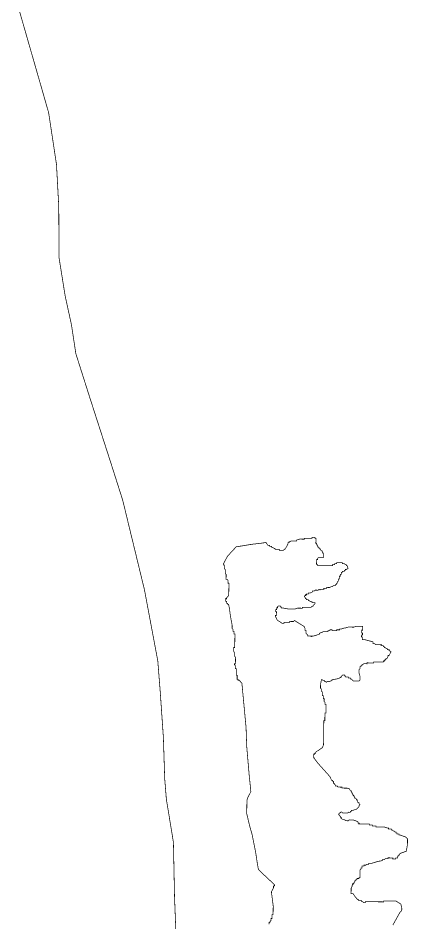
# Model space of a CAD drawing. Header units: metres. Extents: x 257673 to 289848, y 2129691 to 2228029.
# Drawn here: x 260374 to 261983, y 2216820 to 2220556 of the extents above; entities that cross this region are included whole.
import ezdxf

# ---------------------------------------------------------------- set-up
doc = ezdxf.new("R2010")
doc.units = ezdxf.units.M
doc.header["$MEASUREMENT"] = 0
doc.layers.add('HAZARDS LINE', color=1, linetype='Continuous')

msp = doc.modelspace()

# ---------------------------------------------------------------- linework, layer by layer
at = {"layer": 'HAZARDS LINE', "lineweight": 18}
for points in [[(261025.4, 2216776.5, 2.97, 2.97, 0), (261019.6, 2216927.1, 2.97, 2.97, 0), (261015, 2217152.9, 2.97, 2.97, 0), (260985.8, 2217331.5, 2.97, 2.97, 0), (260979.1, 2217414.8, 2.97, 2.97, 0), (260973.6, 2217585.2, 2.97, 2.97, 0), (260960.5, 2217775.4, 2.97, 2.97, 0), (260950.5, 2217902.3, 2.97, 2.97, 0), (260895.3, 2218196.2, 2.97, 2.97, 0), (260805.6, 2218565.8, 2.97, 2.97, 0), (260760.1, 2218709, 2.97, 2.97, 0), (260669.1, 2218991.5, 2.97, 2.97, 0), (260612.3, 2219170.5, 2.97, 2.97, 0), (260594.2, 2219289.6, 2.97, 2.97, 0), (260568.2, 2219408.7, 2.97, 2.97, 0), (260542.8, 2219567.5, 2.97, 2.97, 0), (260541.8, 2219777.4, 2.97, 2.97, 0), (260532.4, 2219951.8, 2.97, 2.97, 0), (260499.9, 2220166.1, 2.97, 2.97, 0), (260375.4, 2220599.6, 2.97, 2.97, 0)], [(261920.8, 2216811.2, 2.97, 2.97, 0), (261949.2, 2216862.3, 2.97, 2.97, 0), (261957.3, 2216870.1, 2.97, 2.97, 0), (261957.3, 2216874, 2.97, 2.97, 0), (261957.4, 2216878, 2.97, 2.97, 0), (261961.3, 2216877.9, 2.97, 2.97, 0), (261957.4, 2216878, 2.97, 2.97, 0), (261957.4, 2216882, 2.97, 2.97, 0), (261953.7, 2216897.9, 2.97, 2.97, 0), (261934.1, 2216910, 2.97, 2.97, 0), (261918.2, 2216910.2, 2.97, 2.97, 0), (261914.3, 2216910.3, 2.97, 2.97, 0), (261910.3, 2216910.4, 2.97, 2.97, 0), (261906.4, 2216910.4, 2.97, 2.97, 0), (261902.4, 2216910.5, 2.97, 2.97, 0), (261898.4, 2216910.5, 2.97, 2.97, 0), (261894.5, 2216910.6, 2.97, 2.97, 0), (261890.5, 2216910.6, 2.97, 2.97, 0), (261886.6, 2216910.7, 2.97, 2.97, 0), (261882.6, 2216910.8, 2.97, 2.97, 0), (261882.6, 2216906.8, 2.97, 2.97, 0), (261878.6, 2216906.9, 2.97, 2.97, 0), (261866.7, 2216907, 2.97, 2.97, 0), (261843, 2216907.4, 2.97, 2.97, 0), (261839, 2216907.4, 2.97, 2.97, 0), (261835, 2216907.5, 2.97, 2.97, 0), (261831.1, 2216907.5, 2.97, 2.97, 0), (261827.1, 2216907.6, 2.97, 2.97, 0), (261823.2, 2216907.6, 2.97, 2.97, 0), (261819.2, 2216907.7, 2.97, 2.97, 0), (261815.3, 2216907.8, 2.97, 2.97, 0), (261811.3, 2216907.8, 2.97, 2.97, 0), (261807.3, 2216907.9, 2.97, 2.97, 0), (261807.3, 2216903.9, 2.97, 2.97, 0), (261803.3, 2216904, 2.97, 2.97, 0), (261799.4, 2216904, 2.97, 2.97, 0), (261795.5, 2216908, 2.97, 2.97, 0), (261791.5, 2216908.1, 2.97, 2.97, 0), (261791.6, 2216912.1, 2.97, 2.97, 0), (261787.6, 2216912.1, 2.97, 2.97, 0), (261783.6, 2216912.2, 2.97, 2.97, 0), (261779.7, 2216912.2, 2.97, 2.97, 0), (261779.7, 2216916.2, 2.97, 2.97, 0), (261775.8, 2216916.2, 2.97, 2.97, 0), (261768, 2216924.3, 2.97, 2.97, 0), (261756.3, 2216940.3, 2.97, 2.97, 0), (261752.4, 2216940.3, 2.97, 2.97, 0), (261748.4, 2216940.4, 2.97, 2.97, 0), (261748.5, 2216944.4, 2.97, 2.97, 0), (261748.5, 2216948.3, 2.97, 2.97, 0), (261748.6, 2216952.3, 2.97, 2.97, 0), (261748.6, 2216956.2, 2.97, 2.97, 0), (261748.7, 2216960.2, 2.97, 2.97, 0), (261748.7, 2216964.2, 2.97, 2.97, 0), (261752.8, 2216972, 2.97, 2.97, 0), (261752.9, 2216976, 2.97, 2.97, 0), (261752.9, 2216979.9, 2.97, 2.97, 0), (261756.9, 2216979.9, 2.97, 2.97, 0), (261757, 2216983.8, 2.97, 2.97, 0), (261760.9, 2216983.8, 2.97, 2.97, 0), (261761, 2216987.7, 2.97, 2.97, 0), (261765, 2216991.6, 2.97, 2.97, 0), (261765, 2216995.6, 2.97, 2.97, 0), (261769, 2216995.6, 2.97, 2.97, 0), (261769.1, 2216999.5, 2.97, 2.97, 0), (261773, 2216999.5, 2.97, 2.97, 0), (261773.1, 2217003.4, 2.97, 2.97, 0), (261777, 2217003.4, 2.97, 2.97, 0), (261781, 2217003.3, 2.97, 2.97, 0), (261781, 2217007.3, 2.97, 2.97, 0), (261785, 2217007.2, 2.97, 2.97, 0), (261785.1, 2217011.2, 2.97, 2.97, 0), (261785.1, 2217015.1, 2.97, 2.97, 0), (261785.2, 2217019.1, 2.97, 2.97, 0), (261785.2, 2217023, 2.97, 2.97, 0), (261785.3, 2217027, 2.97, 2.97, 0), (261785.3, 2217031, 2.97, 2.97, 0), (261785.4, 2217034.9, 2.97, 2.97, 0), (261785.5, 2217038.9, 2.97, 2.97, 0), (261789.5, 2217042.8, 2.97, 2.97, 0), (261789.5, 2217046.7, 2.97, 2.97, 0), (261793.5, 2217046.7, 2.97, 2.97, 0), (261793.5, 2217050.6, 2.97, 2.97, 0), (261793.6, 2217054.6, 2.97, 2.97, 0), (261797.6, 2217054.5, 2.97, 2.97, 0), (261801.5, 2217054.5, 2.97, 2.97, 0), (261801.6, 2217058.4, 2.97, 2.97, 0), (261805.5, 2217058.4, 2.97, 2.97, 0), (261809.5, 2217058.3, 2.97, 2.97, 0), (261813.5, 2217062.2, 2.97, 2.97, 0), (261817.5, 2217062.2, 2.97, 2.97, 0), (261821.4, 2217062.1, 2.97, 2.97, 0), (261821.5, 2217066.1, 2.97, 2.97, 0), (261825.4, 2217066, 2.97, 2.97, 0), (261829.4, 2217066, 2.97, 2.97, 0), (261833.4, 2217065.9, 2.97, 2.97, 0), (261857.2, 2217073.5, 2.97, 2.97, 0), (261877.1, 2217077.2, 2.97, 2.97, 0), (261877.1, 2217081.1, 2.97, 2.97, 0), (261881.1, 2217081.1, 2.97, 2.97, 0), (261885.1, 2217081, 2.97, 2.97, 0), (261889.1, 2217084.9, 2.97, 2.97, 0), (261897, 2217084.8, 2.97, 2.97, 0), (261900.9, 2217084.7, 2.97, 2.97, 0), (261901, 2217088.7, 2.97, 2.97, 0), (261905, 2217088.6, 2.97, 2.97, 0), (261908.9, 2217088.6, 2.97, 2.97, 0), (261912.9, 2217088.5, 2.97, 2.97, 0), (261916.8, 2217088.5, 2.97, 2.97, 0), (261920.8, 2217088.4, 2.97, 2.97, 0), (261920.7, 2217084.5, 2.97, 2.97, 0), (261924.7, 2217084.4, 2.97, 2.97, 0), (261928.7, 2217084.3, 2.97, 2.97, 0), (261932.6, 2217084.3, 2.97, 2.97, 0), (261932.7, 2217088.3, 2.97, 2.97, 0), (261936.6, 2217088.2, 2.97, 2.97, 0), (261940.6, 2217088.1, 2.97, 2.97, 0), (261940.6, 2217092.1, 2.97, 2.97, 0), (261940.7, 2217096.1, 2.97, 2.97, 0), (261944.7, 2217096, 2.97, 2.97, 0), (261944.7, 2217100, 2.97, 2.97, 0), (261948.7, 2217099.9, 2.97, 2.97, 0), (261948.7, 2217103.9, 2.97, 2.97, 0), (261952.8, 2217107.8, 2.97, 2.97, 0), (261964.7, 2217111.6, 2.97, 2.97, 0), (261972.7, 2217115.4, 2.97, 2.97, 0), (261976.6, 2217115.3, 2.97, 2.97, 0), (261976.7, 2217119.3, 2.97, 2.97, 0), (261981, 2217143, 2.97, 2.97, 0), (261981.2, 2217158.8, 2.97, 2.97, 0), (261981.3, 2217166.8, 2.97, 2.97, 0), (261977.4, 2217170.8, 2.97, 2.97, 0), (261973.5, 2217174.8, 2.97, 2.97, 0), (261961.7, 2217178.9, 2.97, 2.97, 0), (261949.9, 2217183.1, 2.97, 2.97, 0), (261945.9, 2217183.1, 2.97, 2.97, 0), (261946, 2217187.1, 2.97, 2.97, 0), (261942, 2217187.1, 2.97, 2.97, 0), (261938.1, 2217187.2, 2.97, 2.97, 0), (261938.1, 2217191.1, 2.97, 2.97, 0), (261934.1, 2217191.2, 2.97, 2.97, 0), (261934.2, 2217195.2, 2.97, 2.97, 0), (261930.2, 2217195.2, 2.97, 2.97, 0), (261926.3, 2217199.2, 2.97, 2.97, 0), (261922.4, 2217199.3, 2.97, 2.97, 0), (261918.5, 2217203.3, 2.97, 2.97, 0), (261914.5, 2217203.4, 2.97, 2.97, 0), (261914.6, 2217207.3, 2.97, 2.97, 0), (261910.6, 2217207.4, 2.97, 2.97, 0), (261906.7, 2217207.4, 2.97, 2.97, 0), (261902.7, 2217207.5, 2.97, 2.97, 0), (261902.8, 2217211.4, 2.97, 2.97, 0), (261898.8, 2217211.5, 2.97, 2.97, 0), (261887, 2217215.6, 2.97, 2.97, 0), (261883, 2217215.7, 2.97, 2.97, 0), (261879.1, 2217215.7, 2.97, 2.97, 0), (261875.1, 2217215.8, 2.97, 2.97, 0), (261871.1, 2217215.9, 2.97, 2.97, 0), (261867.2, 2217215.9, 2.97, 2.97, 0), (261863.2, 2217216, 2.97, 2.97, 0), (261859.3, 2217216, 2.97, 2.97, 0), (261855.3, 2217216.1, 2.97, 2.97, 0), (261851.4, 2217216.1, 2.97, 2.97, 0), (261851.4, 2217220.1, 2.97, 2.97, 0), (261847.5, 2217220.2, 2.97, 2.97, 0), (261843.5, 2217220.2, 2.97, 2.97, 0), (261839.5, 2217220.3, 2.97, 2.97, 0), (261835.6, 2217220.3, 2.97, 2.97, 0), (261835.6, 2217224.3, 2.97, 2.97, 0), (261831.7, 2217224.3, 2.97, 2.97, 0), (261827.7, 2217224.4, 2.97, 2.97, 0), (261823.8, 2217224.5, 2.97, 2.97, 0), (261823.8, 2217228.4, 2.97, 2.97, 0), (261819.9, 2217228.5, 2.97, 2.97, 0), (261815.9, 2217228.5, 2.97, 2.97, 0), (261811.9, 2217228.6, 2.97, 2.97, 0), (261808, 2217228.6, 2.97, 2.97, 0), (261804, 2217228.7, 2.97, 2.97, 0), (261800.1, 2217228.8, 2.97, 2.97, 0), (261796.1, 2217228.8, 2.97, 2.97, 0), (261792.1, 2217228.9, 2.97, 2.97, 0), (261788.2, 2217228.9, 2.97, 2.97, 0), (261784.2, 2217229, 2.97, 2.97, 0), (261780.3, 2217229, 2.97, 2.97, 0), (261780.3, 2217233, 2.97, 2.97, 0), (261776.4, 2217233.1, 2.97, 2.97, 0), (261776.4, 2217237, 2.97, 2.97, 0), (261768.6, 2217241.1, 2.97, 2.97, 0), (261756.7, 2217245.2, 2.97, 2.97, 0), (261748.8, 2217245.3, 2.97, 2.97, 0), (261740.9, 2217245.5, 2.97, 2.97, 0), (261736.9, 2217241.5, 2.97, 2.97, 0), (261729, 2217241.7, 2.97, 2.97, 0), (261721.1, 2217245.7, 2.97, 2.97, 0), (261717.2, 2217245.8, 2.97, 2.97, 0), (261709.3, 2217249.9, 2.97, 2.97, 0), (261709.3, 2217253.8, 2.97, 2.97, 0), (261705.4, 2217253.9, 2.97, 2.97, 0), (261705.4, 2217257.8, 2.97, 2.97, 0), (261701.5, 2217261.9, 2.97, 2.97, 0), (261697.6, 2217265.9, 2.97, 2.97, 0), (261697.7, 2217269.8, 2.97, 2.97, 0), (261701.7, 2217273.7, 2.97, 2.97, 0), (261705.7, 2217277.6, 2.97, 2.97, 0), (261709.7, 2217277.6, 2.97, 2.97, 0), (261713.6, 2217273.6, 2.97, 2.97, 0), (261717.5, 2217273.5, 2.97, 2.97, 0), (261721.5, 2217273.5, 2.97, 2.97, 0), (261725.5, 2217273.4, 2.97, 2.97, 0), (261729.4, 2217273.3, 2.97, 2.97, 0), (261733.4, 2217273.3, 2.97, 2.97, 0), (261737.4, 2217277.2, 2.97, 2.97, 0), (261741.4, 2217277.1, 2.97, 2.97, 0), (261745.3, 2217277.1, 2.97, 2.97, 0), (261745.4, 2217281, 2.97, 2.97, 0), (261749.3, 2217281, 2.97, 2.97, 0), (261749.4, 2217284.9, 2.97, 2.97, 0), (261753.3, 2217284.9, 2.97, 2.97, 0), (261757.3, 2217284.8, 2.97, 2.97, 0), (261765.3, 2217288.7, 2.97, 2.97, 0), (261769.2, 2217288.6, 2.97, 2.97, 0), (261777.3, 2217296.4, 2.97, 2.97, 0), (261781.3, 2217300.3, 2.97, 2.97, 0), (261781.3, 2217304.3, 2.97, 2.97, 0), (261785.4, 2217308.2, 2.97, 2.97, 0), (261781.5, 2217312.2, 2.97, 2.97, 0), (261781.5, 2217316.2, 2.97, 2.97, 0), (261777.6, 2217316.2, 2.97, 2.97, 0), (261773.7, 2217324.2, 2.97, 2.97, 0), (261773.8, 2217328.1, 2.97, 2.97, 0), (261769.8, 2217328.2, 2.97, 2.97, 0), (261769.9, 2217332.2, 2.97, 2.97, 0), (261766, 2217336.2, 2.97, 2.97, 0), (261762, 2217336.2, 2.97, 2.97, 0), (261762.1, 2217340.2, 2.97, 2.97, 0), (261762.1, 2217344.2, 2.97, 2.97, 0), (261758.2, 2217344.2, 2.97, 2.97, 0), (261758.2, 2217348.2, 2.97, 2.97, 0), (261754.3, 2217348.2, 2.97, 2.97, 0), (261754.3, 2217352.2, 2.97, 2.97, 0), (261754.4, 2217356.1, 2.97, 2.97, 0), (261750.4, 2217356.2, 2.97, 2.97, 0), (261750.5, 2217360.2, 2.97, 2.97, 0), (261750.5, 2217364.1, 2.97, 2.97, 0), (261746.6, 2217364.2, 2.97, 2.97, 0), (261738.8, 2217376.2, 2.97, 2.97, 0), (261730.9, 2217376.3, 2.97, 2.97, 0), (261726.9, 2217376.3, 2.97, 2.97, 0), (261723, 2217376.4, 2.97, 2.97, 0), (261719, 2217376.5, 2.97, 2.97, 0), (261715.1, 2217376.5, 2.97, 2.97, 0), (261711.1, 2217376.6, 2.97, 2.97, 0), (261711.2, 2217380.5, 2.97, 2.97, 0), (261707.2, 2217380.6, 2.97, 2.97, 0), (261703.2, 2217380.6, 2.97, 2.97, 0), (261699.3, 2217380.7, 2.97, 2.97, 0), (261695.3, 2217380.8, 2.97, 2.97, 0), (261691.4, 2217384.8, 2.97, 2.97, 0), (261687.5, 2217384.8, 2.97, 2.97, 0), (261683.5, 2217384.9, 2.97, 2.97, 0), (261683.6, 2217388.8, 2.97, 2.97, 0), (261679.7, 2217392.9, 2.97, 2.97, 0), (261679.7, 2217396.8, 2.97, 2.97, 0), (261675.8, 2217396.9, 2.97, 2.97, 0), (261675.9, 2217404.8, 2.97, 2.97, 0), (261671.9, 2217404.9, 2.97, 2.97, 0), (261672, 2217408.8, 2.97, 2.97, 0), (261668, 2217408.9, 2.97, 2.97, 0), (261660.3, 2217424.8, 2.97, 2.97, 0), (261613.6, 2217477, 2.97, 2.97, 0), (261598, 2217497, 2.97, 2.97, 0), (261598.1, 2217501, 2.97, 2.97, 0), (261594.1, 2217501, 2.97, 2.97, 0), (261594.2, 2217505, 2.97, 2.97, 0), (261594.2, 2217508.9, 2.97, 2.97, 0), (261594.3, 2217512.9, 2.97, 2.97, 0), (261594.3, 2217516.9, 2.97, 2.97, 0), (261598.3, 2217516.8, 2.97, 2.97, 0), (261598.3, 2217520.8, 2.97, 2.97, 0), (261602.3, 2217520.7, 2.97, 2.97, 0), (261602.4, 2217524.7, 2.97, 2.97, 0), (261606.4, 2217528.6, 2.97, 2.97, 0), (261614.4, 2217532.4, 2.97, 2.97, 0), (261618.4, 2217536.3, 2.97, 2.97, 0), (261630.4, 2217544.1, 2.97, 2.97, 0), (261634.5, 2217555.9, 2.97, 2.97, 0), (261634.7, 2217571.7, 2.97, 2.97, 0), (261635.6, 2217635.1, 2.97, 2.97, 0), (261635.7, 2217639, 2.97, 2.97, 0), (261635.7, 2217643, 2.97, 2.97, 0), (261635.8, 2217646.9, 2.97, 2.97, 0), (261635.9, 2217650.9, 2.97, 2.97, 0), (261635.9, 2217654.9, 2.97, 2.97, 0), (261639.9, 2217654.8, 2.97, 2.97, 0), (261639.9, 2217658.8, 2.97, 2.97, 0), (261640, 2217662.7, 2.97, 2.97, 0), (261640, 2217666.7, 2.97, 2.97, 0), (261640.1, 2217670.6, 2.97, 2.97, 0), (261640.2, 2217674.6, 2.97, 2.97, 0), (261640.2, 2217678.6, 2.97, 2.97, 0), (261640.3, 2217682.5, 2.97, 2.97, 0), (261640.3, 2217686.5, 2.97, 2.97, 0), (261644.3, 2217686.4, 2.97, 2.97, 0), (261644.3, 2217690.4, 2.97, 2.97, 0), (261644.4, 2217694.3, 2.97, 2.97, 0), (261644.4, 2217698.3, 2.97, 2.97, 0), (261644.6, 2217706.2, 2.97, 2.97, 0), (261644.6, 2217710.2, 2.97, 2.97, 0), (261644.7, 2217714.1, 2.97, 2.97, 0), (261644.7, 2217718.1, 2.97, 2.97, 0), (261644.8, 2217722.1, 2.97, 2.97, 0), (261640.8, 2217722.1, 2.97, 2.97, 0), (261640.9, 2217726.1, 2.97, 2.97, 0), (261640.9, 2217730, 2.97, 2.97, 0), (261637, 2217734.1, 2.97, 2.97, 0), (261637.1, 2217738, 2.97, 2.97, 0), (261637.2, 2217742, 2.97, 2.97, 0), (261637.2, 2217745.9, 2.97, 2.97, 0), (261633.3, 2217746, 2.97, 2.97, 0), (261633.3, 2217749.9, 2.97, 2.97, 0), (261633.4, 2217753.9, 2.97, 2.97, 0), (261633.4, 2217757.9, 2.97, 2.97, 0), (261629.5, 2217757.9, 2.97, 2.97, 0), (261629.5, 2217761.9, 2.97, 2.97, 0), (261629.6, 2217769.8, 2.97, 2.97, 0), (261629.7, 2217773.8, 2.97, 2.97, 0), (261625.8, 2217777.8, 2.97, 2.97, 0), (261625.8, 2217781.7, 2.97, 2.97, 0), (261625.9, 2217785.7, 2.97, 2.97, 0), (261622, 2217789.7, 2.97, 2.97, 0), (261622.1, 2217793.7, 2.97, 2.97, 0), (261622.1, 2217797.6, 2.97, 2.97, 0), (261622.2, 2217801.6, 2.97, 2.97, 0), (261622.2, 2217805.6, 2.97, 2.97, 0), (261626.5, 2217825.3, 2.97, 2.97, 0), (261634.3, 2217821.2, 2.97, 2.97, 0), (261638.3, 2217821.2, 2.97, 2.97, 0), (261638.2, 2217817.2, 2.97, 2.97, 0), (261642.2, 2217817.1, 2.97, 2.97, 0), (261646.1, 2217813.1, 2.97, 2.97, 0), (261650.1, 2217817, 2.97, 2.97, 0), (261654.1, 2217817, 2.97, 2.97, 0), (261658, 2217816.9, 2.97, 2.97, 0), (261670, 2217820.7, 2.97, 2.97, 0), (261670, 2217824.7, 2.97, 2.97, 0), (261674, 2217824.6, 2.97, 2.97, 0), (261693.8, 2217828.3, 2.97, 2.97, 0), (261701.8, 2217832.1, 2.97, 2.97, 0), (261705.8, 2217832.1, 2.97, 2.97, 0), (261705.8, 2217836, 2.97, 2.97, 0), (261709.8, 2217836, 2.97, 2.97, 0), (261709.8, 2217839.9, 2.97, 2.97, 0), (261713.9, 2217843.8, 2.97, 2.97, 0), (261717.8, 2217843.8, 2.97, 2.97, 0), (261721.8, 2217843.7, 2.97, 2.97, 0), (261721.7, 2217839.8, 2.97, 2.97, 0), (261725.7, 2217839.7, 2.97, 2.97, 0), (261725.6, 2217835.8, 2.97, 2.97, 0), (261729.6, 2217835.7, 2.97, 2.97, 0), (261733.5, 2217835.6, 2.97, 2.97, 0), (261737.5, 2217835.6, 2.97, 2.97, 0), (261737.4, 2217831.6, 2.97, 2.97, 0), (261741.4, 2217831.6, 2.97, 2.97, 0), (261745.4, 2217831.5, 2.97, 2.97, 0), (261745.3, 2217827.5, 2.97, 2.97, 0), (261749.3, 2217827.5, 2.97, 2.97, 0), (261757.1, 2217819.5, 2.97, 2.97, 0), (261761, 2217819.4, 2.97, 2.97, 0), (261765, 2217819.3, 2.97, 2.97, 0), (261768.9, 2217819.3, 2.97, 2.97, 0), (261772.9, 2217819.2, 2.97, 2.97, 0), (261776.9, 2217819.2, 2.97, 2.97, 0), (261780.8, 2217819.1, 2.97, 2.97, 0), (261784.8, 2217823, 2.97, 2.97, 0), (261784.9, 2217827, 2.97, 2.97, 0), (261784.9, 2217830.9, 2.97, 2.97, 0), (261785.1, 2217838.9, 2.97, 2.97, 0), (261781.3, 2217850.8, 2.97, 2.97, 0), (261781.3, 2217854.8, 2.97, 2.97, 0), (261781.4, 2217858.7, 2.97, 2.97, 0), (261781.4, 2217862.7, 2.97, 2.97, 0), (261781.5, 2217866.6, 2.97, 2.97, 0), (261785.5, 2217870.5, 2.97, 2.97, 0), (261785.6, 2217874.5, 2.97, 2.97, 0), (261785.6, 2217878.5, 2.97, 2.97, 0), (261789.6, 2217878.4, 2.97, 2.97, 0), (261789.6, 2217882.4, 2.97, 2.97, 0), (261793.6, 2217882.3, 2.97, 2.97, 0), (261793.7, 2217886.3, 2.97, 2.97, 0), (261801.6, 2217890.1, 2.97, 2.97, 0), (261805.6, 2217890, 2.97, 2.97, 0), (261809.5, 2217890, 2.97, 2.97, 0), (261813.5, 2217889.9, 2.97, 2.97, 0), (261813.6, 2217893.9, 2.97, 2.97, 0), (261821.5, 2217893.8, 2.97, 2.97, 0), (261825.4, 2217893.7, 2.97, 2.97, 0), (261829.4, 2217893.7, 2.97, 2.97, 0), (261833.4, 2217893.6, 2.97, 2.97, 0), (261837.3, 2217893.6, 2.97, 2.97, 0), (261841.3, 2217893.5, 2.97, 2.97, 0), (261841.3, 2217897.5, 2.97, 2.97, 0), (261845.3, 2217897.4, 2.97, 2.97, 0), (261861.1, 2217897.2, 2.97, 2.97, 0), (261865.1, 2217897.1, 2.97, 2.97, 0), (261869, 2217897.1, 2.97, 2.97, 0), (261873, 2217897, 2.97, 2.97, 0), (261877, 2217896.9, 2.97, 2.97, 0), (261880.9, 2217896.9, 2.97, 2.97, 0), (261881, 2217900.8, 2.97, 2.97, 0), (261884.9, 2217900.8, 2.97, 2.97, 0), (261885, 2217904.7, 2.97, 2.97, 0), (261888.9, 2217904.7, 2.97, 2.97, 0), (261889, 2217908.7, 2.97, 2.97, 0), (261893, 2217908.6, 2.97, 2.97, 0), (261893, 2217912.6, 2.97, 2.97, 0), (261897, 2217912.5, 2.97, 2.97, 0), (261901.1, 2217920.4, 2.97, 2.97, 0), (261901.1, 2217924.3, 2.97, 2.97, 0), (261905.1, 2217924.3, 2.97, 2.97, 0), (261913.2, 2217940, 2.97, 2.97, 0), (261905.4, 2217944.1, 2.97, 2.97, 0), (261905.4, 2217948, 2.97, 2.97, 0), (261901.4, 2217948.1, 2.97, 2.97, 0), (261897.5, 2217948.1, 2.97, 2.97, 0), (261897.5, 2217952.1, 2.97, 2.97, 0), (261893.6, 2217952.1, 2.97, 2.97, 0), (261889.7, 2217956.2, 2.97, 2.97, 0), (261885.7, 2217956.2, 2.97, 2.97, 0), (261885.8, 2217960.2, 2.97, 2.97, 0), (261881.8, 2217960.2, 2.97, 2.97, 0), (261881.9, 2217964.2, 2.97, 2.97, 0), (261877.9, 2217964.3, 2.97, 2.97, 0), (261874, 2217964.3, 2.97, 2.97, 0), (261874, 2217968.3, 2.97, 2.97, 0), (261870.1, 2217968.3, 2.97, 2.97, 0), (261866.1, 2217968.4, 2.97, 2.97, 0), (261862.1, 2217968.4, 2.97, 2.97, 0), (261858.2, 2217968.5, 2.97, 2.97, 0), (261854.2, 2217968.6, 2.97, 2.97, 0), (261850.3, 2217968.6, 2.97, 2.97, 0), (261846.4, 2217972.6, 2.97, 2.97, 0), (261842.4, 2217972.7, 2.97, 2.97, 0), (261838.4, 2217972.7, 2.97, 2.97, 0), (261838.5, 2217976.7, 2.97, 2.97, 0), (261838.6, 2217980.7, 2.97, 2.97, 0), (261807, 2217989, 2.97, 2.97, 0), (261803, 2217989.1, 2.97, 2.97, 0), (261799.1, 2217989.1, 2.97, 2.97, 0), (261795.1, 2217989.2, 2.97, 2.97, 0), (261795.2, 2217993.2, 2.97, 2.97, 0), (261795.2, 2217997.1, 2.97, 2.97, 0), (261795.3, 2218001.1, 2.97, 2.97, 0), (261791.3, 2218001.1, 2.97, 2.97, 0), (261791.4, 2218005.1, 2.97, 2.97, 0), (261791.5, 2218009.1, 2.97, 2.97, 0), (261795.4, 2218009, 2.97, 2.97, 0), (261795.5, 2218013, 2.97, 2.97, 0), (261795.5, 2218016.9, 2.97, 2.97, 0), (261791.6, 2218017, 2.97, 2.97, 0), (261791.6, 2218020.9, 2.97, 2.97, 0), (261791.7, 2218024.9, 2.97, 2.97, 0), (261791.7, 2218028.9, 2.97, 2.97, 0), (261795.7, 2218028.8, 2.97, 2.97, 0), (261795.8, 2218032.8, 2.97, 2.97, 0), (261795.8, 2218036.7, 2.97, 2.97, 0), (261795.9, 2218040.7, 2.97, 2.97, 0), (261795.9, 2218044.6, 2.97, 2.97, 0), (261792, 2218044.7, 2.97, 2.97, 0), (261788, 2218044.7, 2.97, 2.97, 0), (261784, 2218044.8, 2.97, 2.97, 0), (261780.1, 2218044.9, 2.97, 2.97, 0), (261776.1, 2218044.9, 2.97, 2.97, 0), (261772.2, 2218045, 2.97, 2.97, 0), (261768.2, 2218045, 2.97, 2.97, 0), (261760.2, 2218041.2, 2.97, 2.97, 0), (261756.3, 2218041.2, 2.97, 2.97, 0), (261752.3, 2218041.3, 2.97, 2.97, 0), (261748.4, 2218041.4, 2.97, 2.97, 0), (261744.4, 2218041.4, 2.97, 2.97, 0), (261740.4, 2218041.5, 2.97, 2.97, 0), (261736.5, 2218041.5, 2.97, 2.97, 0), (261724.6, 2218037.7, 2.97, 2.97, 0), (261720.6, 2218037.8, 2.97, 2.97, 0), (261708.7, 2218034, 2.97, 2.97, 0), (261704.7, 2218034.1, 2.97, 2.97, 0), (261700.7, 2218034.1, 2.97, 2.97, 0), (261700.7, 2218030.2, 2.97, 2.97, 0), (261696.7, 2218030.2, 2.97, 2.97, 0), (261692.8, 2218030.3, 2.97, 2.97, 0), (261688.8, 2218030.3, 2.97, 2.97, 0), (261688.8, 2218026.4, 2.97, 2.97, 0), (261684.8, 2218026.4, 2.97, 2.97, 0), (261680.8, 2218026.5, 2.97, 2.97, 0), (261676.9, 2218026.5, 2.97, 2.97, 0), (261672.9, 2218026.6, 2.97, 2.97, 0), (261669, 2218026.7, 2.97, 2.97, 0), (261669, 2218030.6, 2.97, 2.97, 0), (261665.1, 2218030.7, 2.97, 2.97, 0), (261661.1, 2218030.7, 2.97, 2.97, 0), (261661, 2218026.8, 2.97, 2.97, 0), (261657.1, 2218026.8, 2.97, 2.97, 0), (261653.1, 2218026.9, 2.97, 2.97, 0), (261653.1, 2218022.9, 2.97, 2.97, 0), (261649.1, 2218023, 2.97, 2.97, 0), (261645.1, 2218023, 2.97, 2.97, 0), (261641.2, 2218023.1, 2.97, 2.97, 0), (261637.2, 2218023.2, 2.97, 2.97, 0), (261633.3, 2218023.2, 2.97, 2.97, 0), (261629.3, 2218019.3, 2.97, 2.97, 0), (261625.3, 2218019.4, 2.97, 2.97, 0), (261617.3, 2218015.5, 2.97, 2.97, 0), (261617.3, 2218011.6, 2.97, 2.97, 0), (261613.3, 2218011.6, 2.97, 2.97, 0), (261605.3, 2218007.8, 2.97, 2.97, 0), (261589.4, 2218004, 2.97, 2.97, 0), (261585.5, 2218004.1, 2.97, 2.97, 0), (261585.4, 2218000.1, 2.97, 2.97, 0), (261585.5, 2218004.1, 2.97, 2.97, 0), (261581.5, 2218004.1, 2.97, 2.97, 0), (261577.6, 2218004.2, 2.97, 2.97, 0), (261573.6, 2218004.3, 2.97, 2.97, 0), (261569.6, 2218004.3, 2.97, 2.97, 0), (261569.7, 2218008.3, 2.97, 2.97, 0), (261561.9, 2218016.3, 2.97, 2.97, 0), (261562, 2218020.3, 2.97, 2.97, 0), (261562, 2218024.2, 2.97, 2.97, 0), (261562.1, 2218028.2, 2.97, 2.97, 0), (261558.1, 2218028.2, 2.97, 2.97, 0), (261558.2, 2218032.2, 2.97, 2.97, 0), (261558.2, 2218036.2, 2.97, 2.97, 0), (261554.4, 2218044.1, 2.97, 2.97, 0), (261515.1, 2218068.5, 2.97, 2.97, 0), (261511.1, 2218064.6, 2.97, 2.97, 0), (261507.2, 2218064.6, 2.97, 2.97, 0), (261503.2, 2218064.7, 2.97, 2.97, 0), (261499.2, 2218064.7, 2.97, 2.97, 0), (261495.3, 2218064.8, 2.97, 2.97, 0), (261495.2, 2218060.8, 2.97, 2.97, 0), (261491.3, 2218060.9, 2.97, 2.97, 0), (261487.3, 2218060.9, 2.97, 2.97, 0), (261483.3, 2218061, 2.97, 2.97, 0), (261479.4, 2218061.1, 2.97, 2.97, 0), (261475.4, 2218061.1, 2.97, 2.97, 0), (261471.5, 2218061.2, 2.97, 2.97, 0), (261471.4, 2218057.2, 2.97, 2.97, 0), (261467.5, 2218057.3, 2.97, 2.97, 0), (261463.5, 2218057.3, 2.97, 2.97, 0), (261451.7, 2218065.4, 2.97, 2.97, 0), (261443.9, 2218069.5, 2.97, 2.97, 0), (261440, 2218077.5, 2.97, 2.97, 0), (261436.2, 2218085.4, 2.97, 2.97, 0), (261436.2, 2218089.4, 2.97, 2.97, 0), (261440.2, 2218089.3, 2.97, 2.97, 0), (261440.3, 2218093.3, 2.97, 2.97, 0), (261440.3, 2218097.3, 2.97, 2.97, 0), (261440.4, 2218101.2, 2.97, 2.97, 0), (261440.4, 2218105.2, 2.97, 2.97, 0), (261436.5, 2218105.2, 2.97, 2.97, 0), (261436.5, 2218109.2, 2.97, 2.97, 0), (261436.6, 2218113.2, 2.97, 2.97, 0), (261440.5, 2218113.1, 2.97, 2.97, 0), (261440.6, 2218117.1, 2.97, 2.97, 0), (261440.7, 2218121, 2.97, 2.97, 0), (261444.6, 2218121, 2.97, 2.97, 0), (261444.7, 2218124.9, 2.97, 2.97, 0), (261448.7, 2218128.8, 2.97, 2.97, 0), (261452.6, 2218128.8, 2.97, 2.97, 0), (261456.6, 2218128.7, 2.97, 2.97, 0), (261456.5, 2218124.7, 2.97, 2.97, 0), (261460.5, 2218124.7, 2.97, 2.97, 0), (261460.4, 2218120.7, 2.97, 2.97, 0), (261464.4, 2218120.7, 2.97, 2.97, 0), (261488.1, 2218116.4, 2.97, 2.97, 0), (261515.8, 2218116, 2.97, 2.97, 0), (261527.7, 2218119.8, 2.97, 2.97, 0), (261531.7, 2218119.7, 2.97, 2.97, 0), (261535.7, 2218119.7, 2.97, 2.97, 0), (261539.6, 2218119.6, 2.97, 2.97, 0), (261543.6, 2218119.5, 2.97, 2.97, 0), (261547.5, 2218119.5, 2.97, 2.97, 0), (261547.6, 2218123.4, 2.97, 2.97, 0), (261551.6, 2218123.4, 2.97, 2.97, 0), (261555.5, 2218123.3, 2.97, 2.97, 0), (261559.5, 2218123.3, 2.97, 2.97, 0), (261563.4, 2218123.2, 2.97, 2.97, 0), (261567.4, 2218123.2, 2.97, 2.97, 0), (261571.4, 2218123.1, 2.97, 2.97, 0), (261575.3, 2218123, 2.97, 2.97, 0), (261579.3, 2218123, 2.97, 2.97, 0), (261583.2, 2218122.9, 2.97, 2.97, 0), (261587.2, 2218126.8, 2.97, 2.97, 0), (261591.2, 2218126.8, 2.97, 2.97, 0), (261591.3, 2218130.7, 2.97, 2.97, 0), (261599.3, 2218138.5, 2.97, 2.97, 0), (261599.3, 2218142.5, 2.97, 2.97, 0), (261595.4, 2218142.6, 2.97, 2.97, 0), (261591.4, 2218142.6, 2.97, 2.97, 0), (261587.5, 2218142.7, 2.97, 2.97, 0), (261587.5, 2218146.6, 2.97, 2.97, 0), (261583.6, 2218146.7, 2.97, 2.97, 0), (261579.6, 2218146.7, 2.97, 2.97, 0), (261575.7, 2218150.8, 2.97, 2.97, 0), (261571.7, 2218150.8, 2.97, 2.97, 0), (261571.8, 2218154.8, 2.97, 2.97, 0), (261567.8, 2218154.8, 2.97, 2.97, 0), (261563.9, 2218154.9, 2.97, 2.97, 0), (261563.9, 2218158.9, 2.97, 2.97, 0), (261560, 2218158.9, 2.97, 2.97, 0), (261560, 2218162.9, 2.97, 2.97, 0), (261556.1, 2218166.9, 2.97, 2.97, 0), (261556.2, 2218170.8, 2.97, 2.97, 0), (261560.2, 2218170.8, 2.97, 2.97, 0), (261560.2, 2218174.7, 2.97, 2.97, 0), (261564.2, 2218174.7, 2.97, 2.97, 0), (261564.2, 2218178.6, 2.97, 2.97, 0), (261568.2, 2218178.6, 2.97, 2.97, 0), (261572.1, 2218178.5, 2.97, 2.97, 0), (261572.2, 2218182.5, 2.97, 2.97, 0), (261576.2, 2218182.4, 2.97, 2.97, 0), (261580.1, 2218182.4, 2.97, 2.97, 0), (261588.1, 2218186.2, 2.97, 2.97, 0), (261588.2, 2218190.2, 2.97, 2.97, 0), (261592.1, 2218190.1, 2.97, 2.97, 0), (261596.1, 2218190.1, 2.97, 2.97, 0), (261600.1, 2218194, 2.97, 2.97, 0), (261604, 2218193.9, 2.97, 2.97, 0), (261608, 2218193.9, 2.97, 2.97, 0), (261612, 2218193.8, 2.97, 2.97, 0), (261616, 2218197.7, 2.97, 2.97, 0), (261619.9, 2218197.6, 2.97, 2.97, 0), (261619.9, 2218193.7, 2.97, 2.97, 0), (261619.9, 2218197.6, 2.97, 2.97, 0), (261623.9, 2218197.6, 2.97, 2.97, 0), (261627.9, 2218197.5, 2.97, 2.97, 0), (261631.8, 2218197.5, 2.97, 2.97, 0), (261635.8, 2218197.4, 2.97, 2.97, 0), (261635.8, 2218201.4, 2.97, 2.97, 0), (261639.8, 2218201.3, 2.97, 2.97, 0), (261643.7, 2218201.3, 2.97, 2.97, 0), (261647.7, 2218201.2, 2.97, 2.97, 0), (261647.8, 2218205.2, 2.97, 2.97, 0), (261651.7, 2218205.1, 2.97, 2.97, 0), (261655.7, 2218205.1, 2.97, 2.97, 0), (261659.6, 2218205, 2.97, 2.97, 0), (261667.6, 2218208.8, 2.97, 2.97, 0), (261671.6, 2218208.8, 2.97, 2.97, 0), (261675.6, 2218212.7, 2.97, 2.97, 0), (261679.5, 2218212.6, 2.97, 2.97, 0), (261683.5, 2218212.6, 2.97, 2.97, 0), (261683.6, 2218216.5, 2.97, 2.97, 0), (261687.5, 2218216.5, 2.97, 2.97, 0), (261687.6, 2218220.4, 2.97, 2.97, 0), (261691.6, 2218224.3, 2.97, 2.97, 0), (261691.6, 2218228.3, 2.97, 2.97, 0), (261695.7, 2218232.2, 2.97, 2.97, 0), (261695.7, 2218236.2, 2.97, 2.97, 0), (261695.8, 2218240.1, 2.97, 2.97, 0), (261699.7, 2218240.1, 2.97, 2.97, 0), (261699.8, 2218244, 2.97, 2.97, 0), (261699.8, 2218248, 2.97, 2.97, 0), (261699.9, 2218251.9, 2.97, 2.97, 0), (261703.9, 2218251.9, 2.97, 2.97, 0), (261703.9, 2218255.8, 2.97, 2.97, 0), (261704, 2218259.8, 2.97, 2.97, 0), (261707.9, 2218259.8, 2.97, 2.97, 0), (261708, 2218263.7, 2.97, 2.97, 0), (261708.1, 2218267.7, 2.97, 2.97, 0), (261712, 2218267.6, 2.97, 2.97, 0), (261712.1, 2218271.6, 2.97, 2.97, 0), (261716, 2218271.5, 2.97, 2.97, 0), (261720, 2218271.5, 2.97, 2.97, 0), (261720, 2218275.4, 2.97, 2.97, 0), (261724, 2218275.4, 2.97, 2.97, 0), (261724.1, 2218279.3, 2.97, 2.97, 0), (261728, 2218279.3, 2.97, 2.97, 0), (261736, 2218283.1, 2.97, 2.97, 0), (261732.2, 2218295, 2.97, 2.97, 0), (261728.2, 2218295.1, 2.97, 2.97, 0), (261728.3, 2218299.1, 2.97, 2.97, 0), (261724.3, 2218299.1, 2.97, 2.97, 0), (261720.4, 2218303.1, 2.97, 2.97, 0), (261716.5, 2218303.2, 2.97, 2.97, 0), (261712.5, 2218303.2, 2.97, 2.97, 0), (261712.6, 2218307.2, 2.97, 2.97, 0), (261708.6, 2218307.3, 2.97, 2.97, 0), (261704.7, 2218307.3, 2.97, 2.97, 0), (261700.7, 2218307.4, 2.97, 2.97, 0), (261696.7, 2218307.4, 2.97, 2.97, 0), (261692.8, 2218307.5, 2.97, 2.97, 0), (261688.8, 2218307.5, 2.97, 2.97, 0), (261688.8, 2218303.6, 2.97, 2.97, 0), (261684.8, 2218303.6, 2.97, 2.97, 0), (261680.9, 2218303.7, 2.97, 2.97, 0), (261680.8, 2218299.7, 2.97, 2.97, 0), (261676.8, 2218299.8, 2.97, 2.97, 0), (261672.9, 2218299.9, 2.97, 2.97, 0), (261672.8, 2218295.9, 2.97, 2.97, 0), (261668.9, 2218296, 2.97, 2.97, 0), (261653, 2218296.2, 2.97, 2.97, 0), (261649.1, 2218296.2, 2.97, 2.97, 0), (261645.1, 2218296.3, 2.97, 2.97, 0), (261641.1, 2218296.4, 2.97, 2.97, 0), (261637.2, 2218296.4, 2.97, 2.97, 0), (261633.2, 2218296.5, 2.97, 2.97, 0), (261629.3, 2218296.5, 2.97, 2.97, 0), (261617.4, 2218296.7, 2.97, 2.97, 0), (261613.4, 2218296.7, 2.97, 2.97, 0), (261609.5, 2218296.8, 2.97, 2.97, 0), (261609.5, 2218300.8, 2.97, 2.97, 0), (261605.6, 2218300.8, 2.97, 2.97, 0), (261605.6, 2218304.8, 2.97, 2.97, 0), (261605.7, 2218308.7, 2.97, 2.97, 0), (261605.7, 2218312.7, 2.97, 2.97, 0), (261605.8, 2218316.7, 2.97, 2.97, 0), (261605.9, 2218320.6, 2.97, 2.97, 0), (261609.8, 2218320.6, 2.97, 2.97, 0), (261609.9, 2218324.5, 2.97, 2.97, 0), (261613.9, 2218328.4, 2.97, 2.97, 0), (261617.9, 2218328.4, 2.97, 2.97, 0), (261621.8, 2218328.3, 2.97, 2.97, 0), (261625.8, 2218328.3, 2.97, 2.97, 0), (261629.7, 2218328.2, 2.97, 2.97, 0), (261633.7, 2218328.1, 2.97, 2.97, 0), (261633.7, 2218332.1, 2.97, 2.97, 0), (261633.8, 2218336.1, 2.97, 2.97, 0), (261633.9, 2218340, 2.97, 2.97, 0), (261633.9, 2218344, 2.97, 2.97, 0), (261634, 2218347.9, 2.97, 2.97, 0), (261630, 2218348, 2.97, 2.97, 0), (261630.1, 2218355.9, 2.97, 2.97, 0), (261626.2, 2218356, 2.97, 2.97, 0), (261622.3, 2218360, 2.97, 2.97, 0), (261622.3, 2218363.9, 2.97, 2.97, 0), (261618.4, 2218364, 2.97, 2.97, 0), (261618.4, 2218368, 2.97, 2.97, 0), (261614.5, 2218368, 2.97, 2.97, 0), (261614.5, 2218372, 2.97, 2.97, 0), (261610.6, 2218372, 2.97, 2.97, 0), (261610.6, 2218376, 2.97, 2.97, 0), (261610.7, 2218380, 2.97, 2.97, 0), (261606.7, 2218380, 2.97, 2.97, 0), (261606.8, 2218384, 2.97, 2.97, 0), (261606.8, 2218387.9, 2.97, 2.97, 0), (261602.9, 2218388, 2.97, 2.97, 0), (261602.9, 2218391.9, 2.97, 2.97, 0), (261603, 2218395.9, 2.97, 2.97, 0), (261603, 2218399.9, 2.97, 2.97, 0), (261603.1, 2218403.8, 2.97, 2.97, 0), (261603.2, 2218407.8, 2.97, 2.97, 0), (261599.2, 2218407.8, 2.97, 2.97, 0), (261599.2, 2218411.8, 2.97, 2.97, 0), (261595.3, 2218411.9, 2.97, 2.97, 0), (261591.3, 2218411.9, 2.97, 2.97, 0), (261587.4, 2218412, 2.97, 2.97, 0), (261587.3, 2218408, 2.97, 2.97, 0), (261583.4, 2218408.1, 2.97, 2.97, 0), (261579.4, 2218408.1, 2.97, 2.97, 0), (261575.4, 2218408.2, 2.97, 2.97, 0), (261571.5, 2218408.2, 2.97, 2.97, 0), (261567.5, 2218408.3, 2.97, 2.97, 0), (261563.6, 2218408.4, 2.97, 2.97, 0), (261559.6, 2218408.4, 2.97, 2.97, 0), (261555.6, 2218408.5, 2.97, 2.97, 0), (261555.6, 2218404.5, 2.97, 2.97, 0), (261551.6, 2218404.6, 2.97, 2.97, 0), (261547.7, 2218404.6, 2.97, 2.97, 0), (261543.7, 2218404.7, 2.97, 2.97, 0), (261539.8, 2218404.7, 2.97, 2.97, 0), (261535.8, 2218404.8, 2.97, 2.97, 0), (261523.9, 2218401, 2.97, 2.97, 0), (261523.8, 2218397, 2.97, 2.97, 0), (261519.8, 2218397.1, 2.97, 2.97, 0), (261515.9, 2218397.2, 2.97, 2.97, 0), (261511.9, 2218397.2, 2.97, 2.97, 0), (261508, 2218397.3, 2.97, 2.97, 0), (261504, 2218397.3, 2.97, 2.97, 0), (261500.1, 2218397.4, 2.97, 2.97, 0), (261496, 2218393.5, 2.97, 2.97, 0), (261492.1, 2218393.5, 2.97, 2.97, 0), (261492, 2218389.6, 2.97, 2.97, 0), (261488.1, 2218389.6, 2.97, 2.97, 0), (261488, 2218385.7, 2.97, 2.97, 0), (261479.9, 2218370, 2.97, 2.97, 0), (261475.8, 2218366, 2.97, 2.97, 0), (261475.8, 2218362.1, 2.97, 2.97, 0), (261471.8, 2218362.1, 2.97, 2.97, 0), (261467.8, 2218358.2, 2.97, 2.97, 0), (261463.9, 2218358.3, 2.97, 2.97, 0), (261459.9, 2218358.4, 2.97, 2.97, 0), (261455.9, 2218358.4, 2.97, 2.97, 0), (261452, 2218358.5, 2.97, 2.97, 0), (261452, 2218362.4, 2.97, 2.97, 0), (261448.1, 2218362.5, 2.97, 2.97, 0), (261444.1, 2218362.5, 2.97, 2.97, 0), (261440.2, 2218362.6, 2.97, 2.97, 0), (261436.2, 2218362.7, 2.97, 2.97, 0), (261432.3, 2218366.7, 2.97, 2.97, 0), (261420.5, 2218370.8, 2.97, 2.97, 0), (261420.5, 2218374.8, 2.97, 2.97, 0), (261416.6, 2218374.8, 2.97, 2.97, 0), (261412.6, 2218374.9, 2.97, 2.97, 0), (261412.7, 2218378.8, 2.97, 2.97, 0), (261408.7, 2218378.9, 2.97, 2.97, 0), (261404.8, 2218378.9, 2.97, 2.97, 0), (261397, 2218390.9, 2.97, 2.97, 0), (261373.2, 2218387.3, 2.97, 2.97, 0), (261341.5, 2218383.8, 2.97, 2.97, 0), (261274, 2218372.9, 2.97, 2.97, 0), (261237.8, 2218333.8, 2.97, 2.97, 0), (261221.5, 2218302.4, 2.97, 2.97, 0), (261221.5, 2218298.4, 2.97, 2.97, 0), (261225.4, 2218298.4, 2.97, 2.97, 0), (261225.4, 2218294.4, 2.97, 2.97, 0), (261225.3, 2218290.4, 2.97, 2.97, 0), (261225.2, 2218286.5, 2.97, 2.97, 0), (261225.2, 2218282.5, 2.97, 2.97, 0), (261229.1, 2218278.5, 2.97, 2.97, 0), (261229, 2218274.5, 2.97, 2.97, 0), (261229, 2218270.6, 2.97, 2.97, 0), (261228.9, 2218266.6, 2.97, 2.97, 0), (261228.9, 2218262.7, 2.97, 2.97, 0), (261232.8, 2218258.6, 2.97, 2.97, 0), (261232.7, 2218254.7, 2.97, 2.97, 0), (261232.6, 2218246.8, 2.97, 2.97, 0), (261232.5, 2218242.8, 2.97, 2.97, 0), (261232.5, 2218238.8, 2.97, 2.97, 0), (261232.5, 2218242.8, 2.97, 2.97, 0), (261232.5, 2218238.8, 2.97, 2.97, 0), (261236.4, 2218238.8, 2.97, 2.97, 0), (261240.3, 2218234.8, 2.97, 2.97, 0), (261240.3, 2218230.8, 2.97, 2.97, 0), (261240.2, 2218226.9, 2.97, 2.97, 0), (261240.2, 2218222.9, 2.97, 2.97, 0), (261244.1, 2218222.8, 2.97, 2.97, 0), (261244.1, 2218218.9, 2.97, 2.97, 0), (261243.8, 2218199.1, 2.97, 2.97, 0), (261243.7, 2218195.1, 2.97, 2.97, 0), (261243.7, 2218191.2, 2.97, 2.97, 0), (261243.6, 2218187.2, 2.97, 2.97, 0), (261243.6, 2218183.2, 2.97, 2.97, 0), (261243.5, 2218179.3, 2.97, 2.97, 0), (261243.4, 2218175.3, 2.97, 2.97, 0), (261243.4, 2218171.4, 2.97, 2.97, 0), (261239.4, 2218167.5, 2.97, 2.97, 0), (261235.4, 2218163.6, 2.97, 2.97, 0), (261235.3, 2218159.6, 2.97, 2.97, 0), (261231.3, 2218159.7, 2.97, 2.97, 0), (261231.3, 2218155.7, 2.97, 2.97, 0), (261231.2, 2218151.7, 2.97, 2.97, 0), (261231.2, 2218147.8, 2.97, 2.97, 0), (261235.1, 2218147.7, 2.97, 2.97, 0), (261235.1, 2218143.8, 2.97, 2.97, 0), (261235, 2218139.8, 2.97, 2.97, 0), (261239, 2218139.7, 2.97, 2.97, 0), (261238.9, 2218135.8, 2.97, 2.97, 0), (261242.9, 2218135.7, 2.97, 2.97, 0), (261246.6, 2218115.9, 2.97, 2.97, 0), (261250.1, 2218088.1, 2.97, 2.97, 0), (261257.5, 2218048.4, 2.97, 2.97, 0), (261257.4, 2218044.4, 2.97, 2.97, 0), (261257.4, 2218040.5, 2.97, 2.97, 0), (261257.3, 2218036.5, 2.97, 2.97, 0), (261261.2, 2218032.5, 2.97, 2.97, 0), (261261.1, 2218028.5, 2.97, 2.97, 0), (261261.1, 2218024.6, 2.97, 2.97, 0), (261265, 2218024.5, 2.97, 2.97, 0), (261265, 2218020.6, 2.97, 2.97, 0), (261264.9, 2218012.6, 2.97, 2.97, 0), (261268.8, 2218012.6, 2.97, 2.97, 0), (261268.8, 2218008.6, 2.97, 2.97, 0), (261268.7, 2218004.7, 2.97, 2.97, 0), (261268.7, 2218000.7, 2.97, 2.97, 0), (261268.6, 2217996.8, 2.97, 2.97, 0), (261268.5, 2217992.8, 2.97, 2.97, 0), (261268.5, 2217988.8, 2.97, 2.97, 0), (261268.4, 2217984.9, 2.97, 2.97, 0), (261268.4, 2217980.9, 2.97, 2.97, 0), (261268.3, 2217977, 2.97, 2.97, 0), (261268.3, 2217973, 2.97, 2.97, 0), (261268.2, 2217969, 2.97, 2.97, 0), (261268.2, 2217965.1, 2.97, 2.97, 0), (261268.1, 2217961.1, 2.97, 2.97, 0), (261268, 2217957.2, 2.97, 2.97, 0), (261264.1, 2217957.2, 2.97, 2.97, 0), (261264, 2217953.3, 2.97, 2.97, 0), (261264, 2217949.3, 2.97, 2.97, 0), (261263.9, 2217945.3, 2.97, 2.97, 0), (261263.9, 2217941.4, 2.97, 2.97, 0), (261267.7, 2217933.4, 2.97, 2.97, 0), (261267.6, 2217925.5, 2.97, 2.97, 0), (261267.5, 2217921.5, 2.97, 2.97, 0), (261271.4, 2217917.5, 2.97, 2.97, 0), (261271.4, 2217913.6, 2.97, 2.97, 0), (261271.3, 2217909.6, 2.97, 2.97, 0), (261271.3, 2217905.6, 2.97, 2.97, 0), (261271.2, 2217901.7, 2.97, 2.97, 0), (261271.1, 2217897.7, 2.97, 2.97, 0), (261271.1, 2217893.8, 2.97, 2.97, 0), (261271, 2217889.8, 2.97, 2.97, 0), (261267.1, 2217889.9, 2.97, 2.97, 0), (261267, 2217885.9, 2.97, 2.97, 0), (261270.9, 2217881.9, 2.97, 2.97, 0), (261270.9, 2217877.9, 2.97, 2.97, 0), (261270.8, 2217874, 2.97, 2.97, 0), (261270.7, 2217870, 2.97, 2.97, 0), (261274.7, 2217869.9, 2.97, 2.97, 0), (261274.6, 2217866, 2.97, 2.97, 0), (261274.6, 2217862, 2.97, 2.97, 0), (261274.5, 2217858.1, 2.97, 2.97, 0), (261274.5, 2217854.1, 2.97, 2.97, 0), (261274.4, 2217850.1, 2.97, 2.97, 0), (261274.4, 2217846.2, 2.97, 2.97, 0), (261274.3, 2217842.2, 2.97, 2.97, 0), (261278.3, 2217842.2, 2.97, 2.97, 0), (261278.2, 2217838.2, 2.97, 2.97, 0), (261278.2, 2217834.2, 2.97, 2.97, 0), (261278.1, 2217830.3, 2.97, 2.97, 0), (261278, 2217826.3, 2.97, 2.97, 0), (261282, 2217826.3, 2.97, 2.97, 0), (261281.9, 2217822.3, 2.97, 2.97, 0), (261285.9, 2217822.3, 2.97, 2.97, 0), (261297.6, 2217810.2, 2.97, 2.97, 0), (261314.8, 2217627.8, 2.97, 2.97, 0), (261317.6, 2217548.5, 2.97, 2.97, 0), (261327.8, 2217429.6, 2.97, 2.97, 0), (261334.7, 2217362.2, 2.97, 2.97, 0), (261330.7, 2217354.3, 2.97, 2.97, 0), (261322.5, 2217338.6, 2.97, 2.97, 0), (261318.4, 2217326.8, 2.97, 2.97, 0), (261318.1, 2217307, 2.97, 2.97, 0), (261317.6, 2217271.3, 2.97, 2.97, 0), (261328.8, 2217223.6, 2.97, 2.97, 0), (261340.1, 2217183.9, 2.97, 2.97, 0), (261354.9, 2217108.4, 2.97, 2.97, 0), (261362.1, 2217060.8, 2.97, 2.97, 0), (261365.8, 2217040.9, 2.97, 2.97, 0), (261377.5, 2217028.9, 2.97, 2.97, 0), (261420.5, 2216988.7, 2.97, 2.97, 0), (261428.3, 2216980.6, 2.97, 2.97, 0), (261432.2, 2216976.6, 2.97, 2.97, 0), (261432.1, 2216972.7, 2.97, 2.97, 0), (261428.1, 2216972.7, 2.97, 2.97, 0), (261428.1, 2216968.8, 2.97, 2.97, 0), (261428, 2216964.8, 2.97, 2.97, 0), (261419.9, 2216949.1, 2.97, 2.97, 0), (261419.8, 2216945.1, 2.97, 2.97, 0), (261423.4, 2216917.3, 2.97, 2.97, 0), (261426.9, 2216889.6, 2.97, 2.97, 0), (261426.9, 2216885.6, 2.97, 2.97, 0), (261426.8, 2216881.7, 2.97, 2.97, 0), (261426.7, 2216873.7, 2.97, 2.97, 0), (261426.7, 2216869.8, 2.97, 2.97, 0), (261426.6, 2216865.8, 2.97, 2.97, 0), (261426.5, 2216857.9, 2.97, 2.97, 0), (261426.4, 2216853.9, 2.97, 2.97, 0), (261422.5, 2216854, 2.97, 2.97, 0), (261422.4, 2216850, 2.97, 2.97, 0), (261422.4, 2216846.1, 2.97, 2.97, 0), (261422.3, 2216842.1, 2.97, 2.97, 0), (261422.3, 2216838.2, 2.97, 2.97, 0), (261418.3, 2216838.2, 2.97, 2.97, 0), (261418.2, 2216834.3, 2.97, 2.97, 0), (261418.2, 2216830.3, 2.97, 2.97, 0), (261414.2, 2216826.4, 2.97, 2.97, 0), (261414.1, 2216822.4, 2.97, 2.97, 0), (261410.1, 2216822.5, 2.97, 2.97, 0), (261410.1, 2216818.5, 2.97, 2.97, 0), (261410, 2216814.6, 2.97, 2.97, 0)]]:
    msp.add_lwpolyline(points, format="xyseb", dxfattribs=at)

doc.saveas('drawing.dxf')
